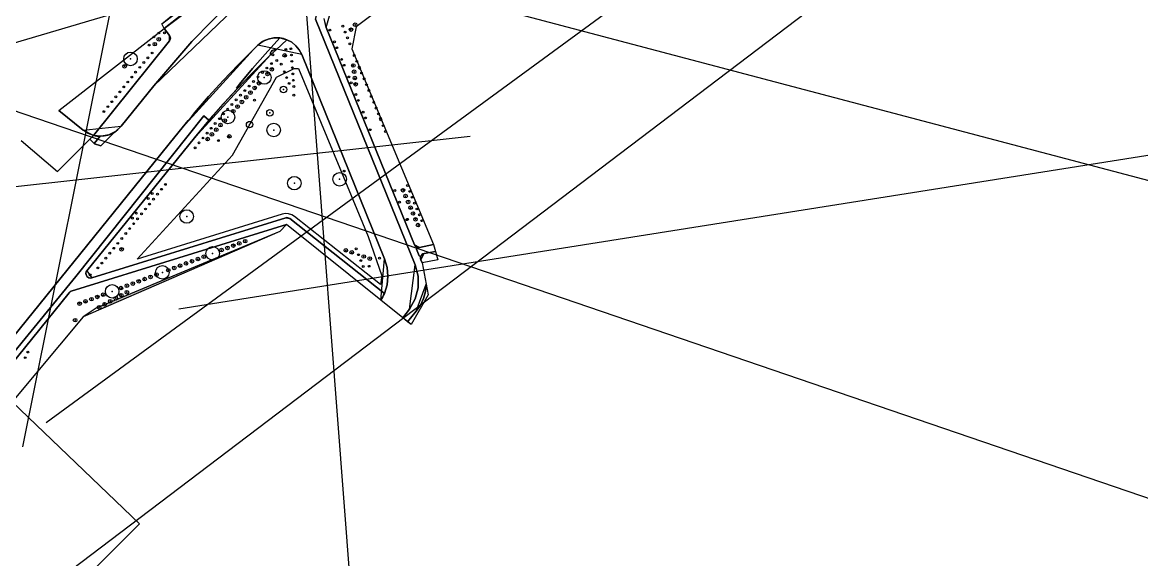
# Model space of a CAD drawing. Header units: metres. Extents: x 13966 to 15478, y -1639 to -430.
# Drawn here: x 14176.8 to 14424.7, y -1405.2 to -1286.3 of the extents above; entities that cross this region are included whole.
import ezdxf

# ---------------------------------------------------------------- set-up
doc = ezdxf.new("R2010")
doc.units = ezdxf.units.M
for name, color, linetype in [('BOUNDARY', 7, 'Continuous'), ('CURB', 7, 'Continuous'), ('ELECTR_CABLE', 7, 'Continuous'), ('GRASS', 7, 'Continuous'), ('HEAT', 7, 'Continuous'), ('NEW_BUSH', 3, 'Continuous'), ('NEW_LAWN', 82, 'Continuous'), ('NEW_TREE', 3, 'Continuous'), ('OVERHEAD_POWER_LINE', 7, 'Continuous'), ('ROAD', 7, 'Continuous'), ('SEWER', 7, 'Continuous'), ('SIDEWALK_PATH', 7, 'Continuous'), ('WATER_PIPELINE', 7, 'Continuous')]:
    doc.layers.add(name, color=color, linetype=linetype)

# ---------------------------------------------------------------- blocks, each defined once
blk = doc.blocks.new('ПУЗЫРЕПЛОДНИК_LADY_IN_RED')
blk.add_circle((0, 0), 0.2)
blk = doc.blocks.new('ПУЗЫРЕПЛОДНИК_TINY_WINE_GOLD')
blk.add_circle((0, 0), 0.2)
blk = doc.blocks.new('ЛАПЧАТКА_GOLDFINGER')
blk.add_circle((0, 0), 0.2)
blk = doc.blocks.new('ИВА_БУЛЛАТА')
blk.add_circle((0, 0), 0.2)
blk = doc.blocks.new('СПИРЕЯ_GREFSHEIM')
blk.add_circle((0, 0), 0.2)
blk = doc.blocks.new('КЛЕН_PRINCETON_GOLD')
blk.add_circle((0, 0), 0.2)
blk = doc.blocks.new('КЛЕН_CRIMSON_SENTRY')
blk.add_circle((0, 0), 0.2)
blk = doc.blocks.new('КЛЕН_ГИННАЛА')
blk.add_circle((0, 0), 0.2)

msp = doc.modelspace()

# ---------------------------------------------------------------- hatches: boundary and pattern name
at = {"layer": 'NEW_LAWN'}
msp.add_hatch(color=82, dxfattribs=at).paths.add_polyline_path([(14235.31, -1331.07), (14233.84, -1332.57), (14193.85, -1349.92), (14194.54, -1349.03), (14195.29, -1349.03), (14195.71, -1348.45), (14195.89, -1348.38), (14196.34, -1348.43), (14196.69, -1348.04), (14233.84, -1332.57), (14233.84, -1332.57), (14235.31, -1331.07)])

# ---------------------------------------------------------------- linework, layer by layer
at = {"layer": 'BOUNDARY'}
for points in [[(14176.49, -1312.41), (14184.57, -1319.31), (14192.53, -1311.31), (14190.24, -1310.16), (14184.83, -1305.81), (14208.19, -1287.6), (14207.63, -1286.61), (14264.84, -1243.37), (14286.49, -1226.17), (14287.65, -1227.77), (14291.05, -1225.3), (14290.15, -1224.05), (14371.42, -1162.56), (14359.3, -1147.59), (14360.24, -1146.74), (14362.4, -1144.83), (14369.74, -1140.02), (14389.41, -1126.41), (14391.67, -1121.39), (14394.71, -1123.83), (14416.58, -1131.07), (14571.79, -1019.44)], [(14486.61, -1232.9), (14423.56, -1170.9), (14395.94, -1178.55), (14250.71, -1287.29), (14249.79, -1292.13), (14267.87, -1335.43), (14268.82, -1338.86), (14265.3, -1339.5), (14266.7, -1346.64), (14262.89, -1353.2), (14235.31, -1331.07), (14233.84, -1332.57), (14190.27, -1351.47), (14174.49, -1370.32), (14202.71, -1397.32), (14159.13, -1440.9)]]:
    msp.add_lwpolyline(points, dxfattribs=at)
at = {"layer": 'CURB'}
for points in [[(14184.83, -1305.81), (14190.24, -1310.16), (14198.67, -1309.25), (14205.86, -1300.31), (14243.05, -1264.65), (14377.09, -1165.86), (14373.62, -1141.45), (14369.74, -1140.02)], [(14261.05, -1351.72), (14262.52, -1349.77), (14263.81, -1339.99), (14241.73, -1285.54), (14243.56, -1278.58), (14248.61, -1274.71), (14327.93, -1215.98), (14328.92, -1215.26), (14408.8, -1157.6), (14416.57, -1158.23), (14488.32, -1230.38)], [(14267.87, -1335.43), (14264.75, -1336.11), (14263.61, -1335.51), (14244.1, -1287.4), (14246.09, -1280.32), (14329.72, -1218.39), (14330.67, -1217.69), (14366.89, -1191.55), (14369.18, -1189.89), (14394.69, -1171.48), (14397.07, -1170.45), (14416.53, -1166.71), (14419.54, -1166.13), (14423.64, -1165.34)], [(14287.49, -1227.55), (14240.98, -1261.83), (14208.19, -1287.6)], [(14192.53, -1311.31), (14209.34, -1290.39), (14209.37, -1289.16), (14208.19, -1287.6)], [(14235.37, -1290.12), (14232.98, -1292.34), (14231.76, -1293.49), (14214.89, -1311.83), (14191.07, -1341.26), (14192.14, -1342.85), (14235.12, -1329.56), (14236.03, -1329.73), (14256.97, -1346.31)], [(14256.18, -1347.81), (14257.02, -1338.67), (14238.66, -1293.42), (14228.94, -1291.35), (14227.95, -1292.31)], [(14229.47, -1290.89), (14230.47, -1290.22), (14231.61, -1289.86), (14232.83, -1289.68), (14233.84, -1289.68), (14235.37, -1290.12)], [(14227.95, -1292.31), (14212.17, -1309.62)], [(14195.01, -1311.4), (14195.98, -1311.15), (14196.59, -1310.9), (14197.38, -1310.44), (14197.95, -1310), (14198.31, -1309.66), (14198.81, -1309.08)], [(14210.53, -1311.65), (14156.72, -1378.14), (14156.4, -1378.62), (14149.66, -1391.28), (14149.35, -1391.75), (14091.35, -1463.47), (14091.01, -1463.97)], [(14235.31, -1331.07), (14187.6, -1345.82), (14187.12, -1346.15), (14157.62, -1382.6), (14157.2, -1383.27), (14153.91, -1390.72), (14153.5, -1391.39), (14122.45, -1429.79), (14122.6, -1431.2), (14124.5, -1432.71)], [(14265.31, -1339.5), (14265.02, -1338.87), (14265.75, -1337.47), (14268.31, -1337.01)], [(14262.12, -1352.58), (14264.01, -1350.25), (14266.24, -1344.26)], [(14174.49, -1370.32), (14202.71, -1397.32)]]:
    msp.add_lwpolyline(points, dxfattribs=at)
at = {"layer": 'ELECTR_CABLE'}
for p, q in [((14143.68, -1300.06), (14454.79, -1207.93)), ((14538.85, -1351.14), (14156.17, -1249.94)), ((14211.46, -1349.68), (14510.05, -1302.37))]:
    msp.add_line(p, q, dxfattribs=at)
at = {"layer": 'GRASS'}
msp.add_lwpolyline([(14395.94, -1178.55), (14250.71, -1287.29), (14249.79, -1292.13), (14267.87, -1335.43), (14264.75, -1336.11), (14264.4, -1336.12), (14264.07, -1336.02), (14263.8, -1335.81), (14263.61, -1335.51), (14244.1, -1287.4), (14243.66, -1285.45)], dxfattribs=at)
for points in [[(14190.24, -1310.16), (14184.83, -1305.81), (14208.19, -1287.6), (14209.37, -1289.16), (14209.52, -1289.46), (14209.57, -1289.78), (14209.51, -1290.1), (14209.34, -1290.39), (14192.53, -1311.31), (14191.91, -1311.11), (14191.32, -1310.86), (14190.76, -1310.54)], [(14192.14, -1342.85), (14191.82, -1342.89), (14191.52, -1342.84), (14191.24, -1342.69), (14191.02, -1342.45), (14190.88, -1342.16), (14190.85, -1341.85), (14190.91, -1341.54), (14191.07, -1341.26), (14214.89, -1311.83), (14218.89, -1307.04), (14223.03, -1302.39), (14227.33, -1297.88), (14231.76, -1293.49), (14231.75, -1293.4), (14231.74, -1293.31), (14231.77, -1293.09), (14231.84, -1292.88), (14231.96, -1292.69), (14232.12, -1292.53), (14232.32, -1292.41), (14232.53, -1292.34), (14232.75, -1292.31), (14232.98, -1292.34), (14235.37, -1290.12), (14236.43, -1290.68), (14237.35, -1291.44), (14238.1, -1292.36), (14238.66, -1293.42), (14257.02, -1338.67), (14257.57, -1340.56), (14257.75, -1342.49), (14257.55, -1344.43), (14256.97, -1346.31), (14236.03, -1329.73), (14235.82, -1329.6), (14235.59, -1329.53), (14235.35, -1329.51), (14235.12, -1329.56)], [(14202.19, -1338.69), (14223.33, -1315.67), (14233.07, -1298.39), (14236.97, -1296.46), (14237.93, -1296.46), (14253.34, -1333.7), (14256.38, -1342.39), (14256.11, -1344.35), (14237.07, -1329.27), (14236.44, -1328.89), (14235.75, -1328.67), (14235.04, -1328.63), (14234.32, -1328.76)], [(14157.64, -1382.58), (14187.12, -1346.15), (14187.22, -1346.04), (14187.33, -1345.95), (14187.46, -1345.88), (14187.6, -1345.82), (14235.31, -1331.07), (14233.84, -1332.57), (14193.11, -1349.53), (14190.27, -1351.47), (14174.49, -1370.32), (14163.44, -1384.1), (14161.7, -1386.29), (14160.89, -1385.78), (14158.14, -1383.18)], [(14265.02, -1338.87), (14264.95, -1338.65), (14264.94, -1338.43), (14264.97, -1338.2), (14265.05, -1337.99), (14265.18, -1337.8), (14265.34, -1337.65), (14265.54, -1337.54), (14265.75, -1337.47), (14268.3, -1337.01), (14268.82, -1338.86), (14265.31, -1339.5)], [(14262.89, -1353.2), (14262.12, -1352.58), (14264.01, -1350.25), (14264.93, -1348.9), (14265.61, -1347.44), (14266.05, -1345.88), (14266.24, -1344.26), (14266.7, -1346.64)]]:
    msp.add_lwpolyline(points, close=True, dxfattribs=at)
at = {"layer": 'HEAT'}
for p, q in [((14233.22, -1200.29), (14253.66, -1466.62)), ((14182.04, -1374.86), (14328.25, -1267.89))]:
    msp.add_line(p, q, dxfattribs=at)
at = {"layer": 'NEW_BUSH'}
for centre, radius in [((14250.48, -1286.81), 0.4), ((14249.57, -1287.88), 0.4), ((14206.11, -1291.1), 0.4), ((14206.99, -1290.01), 0.4), ((14234.88, -1293.58), 0.4), ((14199.41, -1296), 0.4), ((14232.03, -1296.67), 0.4), ((14250.08, -1295.82), 0.4), ((14231.09, -1297.7), 0.4), ((14250.25, -1297.21), 0.4), ((14250.42, -1298.6), 0.4), ((14227.29, -1301.82), 0.4), ((14228.24, -1300.79), 0.4), ((14229.19, -1299.76), 0.4), ((14234.61, -1301.13), 0.72), ((14250.6, -1299.99), 0.4), ((14225.4, -1303.88), 0.4), ((14226.35, -1302.85), 0.4), ((14223.5, -1305.94), 0.4), ((14224.45, -1304.91), 0.4), ((14231.61, -1306.32), 0.72), ((14220.66, -1309.03), 0.4), ((14221.61, -1308), 0.4), ((14227.11, -1308.92), 0.72), ((14218.76, -1311.09), 0.4), ((14219.71, -1310.06), 0.4), ((14222.61, -1311.52), 0.4), ((14217.81, -1312.12), 0.4), ((14261.1, -1323.46), 0.4), ((14261.65, -1324.74), 0.4), ((14262.21, -1326.03), 0.4), ((14262.76, -1327.31), 0.4), ((14263.31, -1328.6), 0.4), ((14263.86, -1329.89), 0.4), ((14264.42, -1331.17), 0.4), ((14198.74, -1336.53), 0.4), ((14220.89, -1336.7), 0.4), ((14222.2, -1336.21), 0.4), ((14223.51, -1335.71), 0.4), ((14224.82, -1335.22), 0.4), ((14226.13, -1334.72), 0.4), ((14248.42, -1336.76), 0.4), ((14214.34, -1339.17), 0.4), ((14215.65, -1338.68), 0.4), ((14216.96, -1338.18), 0.4), ((14249.74, -1337.21), 0.4), ((14252.39, -1338.12), 0.4), ((14253.72, -1338.57), 0.4), ((14209.1, -1341.15), 0.4), ((14210.41, -1340.65), 0.4), ((14211.72, -1340.16), 0.4), ((14213.03, -1339.66), 0.4), ((14201.24, -1344.11), 0.4), ((14202.55, -1343.62), 0.4), ((14203.86, -1343.12), 0.4), ((14205.17, -1342.63), 0.4), ((14206.48, -1342.13), 0.4), ((14194.69, -1346.58), 0.4), ((14198.62, -1345.1), 0.4), ((14198.69, -1346.69), 0.4), ((14199.93, -1344.6), 0.4), ((14199.93, -1346.03), 0.4), ((14189.45, -1348.56), 0.4), ((14190.76, -1348.06), 0.4), ((14192.07, -1347.57), 0.4), ((14193.38, -1347.08), 0.4), ((14195, -1348.69), 0.4), ((14196.23, -1348.02), 0.4), ((14197.46, -1347.36), 0.4), ((14193.77, -1349.35), 0.4), ((14188.45, -1352.22), 0.4)]:
    msp.add_circle(centre, radius, dxfattribs=at)
for p in [(14249.57, -1287.88), (14250.48, -1286.81), (14206.11, -1291.1), (14206.99, -1290.01), (14234.88, -1293.58), (14199.41, -1296), (14232.03, -1296.67), (14250.08, -1295.82), (14231.09, -1297.7), (14250.25, -1297.21), (14250.42, -1298.6), (14228.24, -1300.79), (14229.19, -1299.76), (14234.61, -1301.13), (14250.6, -1299.99), (14225.4, -1303.88), (14226.35, -1302.85), (14227.29, -1301.82), (14223.5, -1305.94), (14224.45, -1304.91), (14231.61, -1306.32), (14220.66, -1309.03), (14221.61, -1308), (14227.11, -1308.92), (14218.76, -1311.09), (14219.71, -1310.06), (14222.61, -1311.52), (14217.81, -1312.12), (14261.1, -1323.46), (14261.65, -1324.74), (14262.21, -1326.03), (14262.76, -1327.31), (14263.31, -1328.6), (14263.86, -1329.89), (14264.42, -1331.17), (14222.2, -1336.21), (14223.51, -1335.71), (14224.82, -1335.22), (14226.13, -1334.72), (14198.74, -1336.53), (14215.65, -1338.68), (14216.96, -1338.18), (14220.89, -1336.7), (14248.42, -1336.76), (14249.74, -1337.21), (14252.39, -1338.12), (14253.72, -1338.57), (14209.1, -1341.15), (14210.41, -1340.65), (14211.72, -1340.16), (14213.03, -1339.66), (14214.34, -1339.17), (14202.55, -1343.62), (14203.86, -1343.12), (14205.17, -1342.63), (14206.48, -1342.13), (14198.62, -1345.1), (14199.93, -1344.6), (14199.93, -1346.03), (14201.24, -1344.11), (14189.45, -1348.56), (14190.76, -1348.06), (14192.07, -1347.57), (14193.38, -1347.08), (14194.69, -1346.58), (14195, -1348.69), (14196.23, -1348.02), (14197.46, -1347.36), (14198.69, -1346.69), (14193.77, -1349.35), (14188.45, -1352.22)]:
    msp.add_point(p, dxfattribs=at)
at = {"layer": 'NEW_TREE'}
for centre in [(14200.73, -1294.36), (14230.37, -1298.47), (14222.32, -1307.23), (14232.45, -1310.11), (14237.02, -1321.89), (14247.04, -1321.02), (14213.18, -1329.26), (14218.92, -1337.44), (14207.79, -1341.64), (14196.66, -1345.84)]:
    msp.add_circle(centre, 1.5, dxfattribs=at)
for p in [(14200.73, -1294.36), (14230.37, -1298.47), (14222.32, -1307.23), (14232.45, -1310.11), (14247.04, -1321.02), (14237.02, -1321.89), (14213.18, -1329.26), (14218.92, -1337.44), (14207.79, -1341.64), (14196.66, -1345.84)]:
    msp.add_point(p, dxfattribs=at)
at = {"layer": 'OVERHEAD_POWER_LINE'}
msp.add_line((14113.76, -1284.88), (14432.21, -1393.7), dxfattribs=at)
at = {"layer": 'ROAD'}
for points in [[(14208.19, -1287.6), (14207.63, -1286.61), (14221.48, -1275.21), (14235.64, -1264.2), (14250.1, -1253.58), (14264.84, -1243.37), (14286.49, -1226.17), (14287.49, -1227.55), (14240.98, -1261.83), (14232.95, -1268.49), (14224.81, -1275), (14216.55, -1281.37)], [(14192.67, -1313.1), (14191.68, -1312.16), (14192.53, -1311.31), (14192.88, -1311.38), (14193.25, -1311.44), (14193.61, -1311.48), (14193.98, -1311.49)], [(14192.75, -1313.18), (14192.67, -1313.1), (14193.98, -1311.49), (14194.8, -1311.43), (14195.6, -1311.27), (14196.37, -1311), (14197.1, -1310.63), (14194.17, -1313.62)], [(14154.94, -1444.33), (14131.76, -1423.64), (14155.56, -1393.95), (14156.17, -1393.18), (14161.7, -1386.29), (14163.44, -1384.1), (14174.49, -1370.32), (14202.71, -1397.32), (14159.13, -1440.9), (14155.11, -1444.17)]]:
    msp.add_lwpolyline(points, close=True, dxfattribs=at)
for points in [[(14176.49, -1312.41), (14184.57, -1319.31), (14191.68, -1312.16), (14192.67, -1313.1), (14192.75, -1313.18), (14194.17, -1313.62), (14194.92, -1312.86), (14197.1, -1310.63), (14197.53, -1310.33), (14197.94, -1310.01), (14198.32, -1309.64), (14198.67, -1309.25), (14205.86, -1300.31), (14214.28, -1290.51), (14223.3, -1281.28)], [(14241.73, -1285.54), (14263.81, -1339.99), (14264.46, -1342.49), (14264.46, -1345.04), (14263.8, -1347.51), (14262.52, -1349.77), (14261.05, -1351.72), (14256.18, -1347.81), (14256.4, -1347.45), (14256.61, -1347.08), (14256.8, -1346.7), (14256.97, -1346.31), (14257.55, -1344.43), (14257.75, -1342.49), (14257.57, -1340.56), (14257.02, -1338.67), (14238.66, -1293.42), (14238.1, -1292.36), (14237.35, -1291.44), (14236.43, -1290.68), (14235.37, -1290.12), (14234.99, -1289.98), (14234.61, -1289.86), (14234.21, -1289.78), (14233.81, -1289.71), (14232.48, -1289.7), (14231.19, -1289.98), (14230, -1290.54), (14228.94, -1291.35), (14227.95, -1292.31), (14224.56, -1295.7), (14221.25, -1299.17), (14218.03, -1302.72), (14214.89, -1306.34), (14214.2, -1307.16), (14213.52, -1307.98), (14212.84, -1308.8), (14212.17, -1309.62), (14210.53, -1311.65), (14156.72, -1378.14)]]:
    msp.add_lwpolyline(points, dxfattribs=at)
at = {"layer": 'SEWER'}
msp.add_line((14397.45, -1248.4), (14181.81, -1411.9), dxfattribs=at)
at = {"layer": 'SIDEWALK_PATH'}
for points in [[(14223.3, -1281.28), (14214.28, -1290.51), (14205.86, -1300.31), (14198.67, -1309.25), (14197.41, -1310.42), (14195.9, -1311.18), (14194.24, -1311.48), (14192.53, -1311.31), (14209.34, -1290.39), (14209.51, -1290.1), (14209.57, -1289.78), (14209.52, -1289.46), (14209.37, -1289.16), (14208.19, -1287.6), (14216.55, -1281.37)], [(14243.71, -1285.91), (14243.79, -1286.41), (14243.92, -1286.91), (14244.1, -1287.4), (14263.61, -1335.51), (14263.7, -1335.69), (14263.83, -1335.84), (14263.99, -1335.97), (14264.17, -1336.06), (14264.1, -1336.5), (14264.69, -1337.97), (14264.99, -1338.14), (14264.94, -1338.32), (14264.94, -1338.51), (14264.96, -1338.69), (14265.02, -1338.87), (14265.31, -1339.5), (14266.24, -1344.26), (14266.05, -1345.88), (14265.61, -1347.44), (14264.93, -1348.9), (14264.01, -1350.25), (14262.12, -1352.58), (14261.05, -1351.72), (14262.52, -1349.77), (14263.8, -1347.51), (14264.46, -1345.04), (14264.46, -1342.49), (14263.81, -1339.99), (14241.73, -1285.54)], [(14156.72, -1378.14), (14210.53, -1311.65), (14212.17, -1309.62), (14212.84, -1308.8), (14213.52, -1307.98), (14214.2, -1307.16), (14214.89, -1306.34), (14218.03, -1302.72), (14221.25, -1299.17), (14224.56, -1295.7), (14227.95, -1292.31), (14228.94, -1291.35), (14230, -1290.54), (14231.19, -1289.98), (14232.48, -1289.7), (14233.81, -1289.71), (14230.53, -1293.29), (14227.72, -1296.51), (14224.9, -1299.99), (14224.23, -1300.85), (14224.36, -1300.97), (14222.77, -1302.68), (14221.19, -1304.42), (14219.64, -1306.18), (14218.11, -1307.95), (14216.94, -1306.95), (14188.6, -1342.54), (14159.52, -1378.08)], [(14159.52, -1378.08), (14188.6, -1342.54), (14216.94, -1306.95), (14218.11, -1307.95), (14217.3, -1308.91), (14216.49, -1309.88), (14215.69, -1310.85), (14214.89, -1311.83), (14191.07, -1341.26), (14190.97, -1341.4), (14190.9, -1341.56), (14190.86, -1341.72), (14190.85, -1341.89), (14190.88, -1342.12), (14190.96, -1342.34), (14191.08, -1342.54), (14191.25, -1342.7), (14191.46, -1342.81), (14191.68, -1342.88), (14191.91, -1342.89), (14192.14, -1342.85), (14235.12, -1329.56), (14235.35, -1329.51), (14235.59, -1329.53), (14235.82, -1329.6), (14236.03, -1329.73), (14256.97, -1346.31), (14256.8, -1346.7), (14256.61, -1347.08), (14256.4, -1347.45), (14256.18, -1347.81), (14235.31, -1331.07), (14187.6, -1345.82), (14187.46, -1345.88), (14187.33, -1345.95), (14187.22, -1346.04), (14187.12, -1346.15), (14157.64, -1382.57)]]:
    msp.add_lwpolyline(points, dxfattribs=at)
for points in [[(14224.36, -1300.97), (14224.23, -1300.85), (14224.9, -1299.99), (14227.72, -1296.51), (14230.53, -1293.29), (14233.81, -1289.71), (14234.21, -1289.78), (14234.61, -1289.86), (14234.99, -1289.98), (14235.37, -1290.12), (14232.98, -1292.34), (14232.75, -1292.31), (14232.53, -1292.34), (14232.32, -1292.41), (14232.12, -1292.53), (14231.96, -1292.69), (14231.84, -1292.88), (14231.77, -1293.09), (14231.74, -1293.31), (14231.75, -1293.4), (14231.76, -1293.49), (14229.87, -1295.33), (14228.01, -1297.18), (14226.17, -1299.06)], [(14264.69, -1337.97), (14264.1, -1336.5), (14264.17, -1336.06), (14264.31, -1336.11), (14264.45, -1336.13), (14264.6, -1336.13), (14264.75, -1336.11), (14267.87, -1335.43), (14268.3, -1337.01), (14265.75, -1337.47), (14265.5, -1337.56), (14265.28, -1337.7), (14265.1, -1337.9), (14264.99, -1338.14)]]:
    msp.add_lwpolyline(points, close=True, dxfattribs=at)
at = {"layer": 'WATER_PIPELINE'}
for p, q in [((14230.83, -1111.77), (14176.82, -1380.28)), ((14275.95, -1311.52), (14043.48, -1337.3))]:
    msp.add_line(p, q, dxfattribs=at)

# ---------------------------------------------------------------- block references
at = {"layer": 'BUSH'}
for name, p in [('СПИРЕЯ_GREFSHEIM', (14207.03, -1288.63)), ('ПУЗЫРЕПЛОДНИК_LADY_IN_RED', (14208.23, -1288.6)), ('СПИРЕЯ_GREFSHEIM', (14244.87, -1287.98)), ('ПУЗЫРЕПЛОДНИК_LADY_IN_RED', (14247.76, -1287.12)), ('ПУЗЫРЕПЛОДНИК_TINY_WINE_GOLD', (14248.29, -1288.42)), ('ЛАПЧАТКА_GOLDFINGER', (14204.83, -1291.3)), ('ИВА_БУЛЛАТА', (14205.93, -1289.49)), ('ИВА_БУЛЛАТА', (14245.93, -1290.58)), ('ЛАПЧАТКА_GOLDFINGER', (14246.45, -1291.88)), ('ЛАПЧАТКА_GOLDFINGER', (14248.81, -1289.71)), ('ИВА_БУЛЛАТА', (14249.34, -1291.01)), ('ПУЗЫРЕПЛОДНИК_LADY_IN_RED', (14204.59, -1294.11)), ('ПУЗЫРЕПЛОДНИК_TINY_WINE_GOLD', (14205.5, -1293.05)), ('ИВА_БУЛЛАТА', (14232.26, -1293.46)), ('ПУЗЫРЕПЛОДНИК_LADY_IN_RED', (14236.26, -1292.11)), ('ПУЗЫРЕПЛОДНИК_TINY_WINE_GOLD', (14236.36, -1293.5)), ('СПИРЕЯ_GREFSHEIM', (14250.3, -1293.61)), ('ИВА_БУЛЛАТА', (14202.77, -1296.23)), ('СПИРЕЯ_GREFSHEIM', (14203.68, -1295.17)), ('СПИРЕЯ_GREFSHEIM', (14230.95, -1296.38)), ('ИВА_БУЛЛАТА', (14231.94, -1295.4)), ('ЛАПЧАТКА_GOLDFINGER', (14233.11, -1294.71)), ('ПУЗЫРЕПЛОДНИК_TINY_WINE_GOLD', (14234.12, -1295.53)), ('ЛАПЧАТКА_GOLDFINGER', (14236.47, -1294.9)), ('ИВА_БУЛЛАТА', (14236.58, -1296.3)), ('ПУЗЫРЕПЛОДНИК_TINY_WINE_GOLD', (14247.5, -1294.47)), ('ПУЗЫРЕПЛОДНИК_LADY_IN_RED', (14248.03, -1295.77)), ('ПУЗЫРЕПЛОДНИК_LADY_IN_RED', (14250.84, -1294.9)), ('ПУЗЫРЕПЛОДНИК_TINY_WINE_GOLD', (14251.38, -1296.2)), ('ПУЗЫРЕПЛОДНИК_TINY_WINE_GOLD', (14200.99, -1298.39)), ('ЛАПЧАТКА_GOLDFINGER', (14201.86, -1297.3)), ('ЛАПЧАТКА_GOLDFINGER', (14227.98, -1299.36)), ('ПУЗЫРЕПЛОДНИК_TINY_WINE_GOLD', (14228.97, -1298.36)), ('ПУЗЫРЕПЛОДНИК_LADY_IN_RED', (14229.96, -1297.37)), ('ПУЗЫРЕПЛОДНИК_LADY_IN_RED', (14234.8, -1297.2)), ('СПИРЕЯ_GREFSHEIM', (14235.32, -1298.5)), ('СПИРЕЯ_GREFSHEIM', (14236.68, -1297.69)), ('ПУЗЫРЕПЛОДНИК_LADY_IN_RED', (14236.79, -1299.09)), ('СПИРЕЯ_GREFSHEIM', (14249.08, -1298.36)), ('ЛАПЧАТКА_GOLDFINGER', (14251.92, -1297.49)), ('ИВА_БУЛЛАТА', (14252.46, -1298.78)), ('ИВА_БУЛЛАТА', (14198.35, -1301.67)), ('СПИРЕЯ_GREFSHEIM', (14199.23, -1300.57)), ('ПУЗЫРЕПЛОДНИК_LADY_IN_RED', (14200.11, -1299.48)), ('СПИРЕЯ_GREFSHEIM', (14226.05, -1301.38)), ('ИВА_БУЛЛАТА', (14227.01, -1300.37)), ('ИВА_БУЛЛАТА', (14235.85, -1299.79)), ('ПУЗЫРЕПЛОДНИК_TINY_WINE_GOLD', (14236.9, -1300.48)), ('ИВА_БУЛЛАТА', (14249.61, -1299.66)), ('СПИРЕЯ_GREFSHEIM', (14253, -1300.07)), ('ПУЗЫРЕПЛОДНИК_LADY_IN_RED', (14253.54, -1301.36)), ('ПУЗЫРЕПЛОДНИК_TINY_WINE_GOLD', (14196.6, -1303.85)), ('ЛАПЧАТКА_GOLDFINGER', (14197.48, -1302.76)), ('ПУЗЫРЕПЛОДНИК_TINY_WINE_GOLD', (14224.14, -1303.43)), ('ПУЗЫРЕПЛОДНИК_LADY_IN_RED', (14225.08, -1302.4)), ('ЛАПЧАТКА_GOLDFINGER', (14236.9, -1302.39)), ('ЛАПЧАТКА_GOLDFINGER', (14250.66, -1302.25)), ('ПУЗЫРЕПЛОДНИК_TINY_WINE_GOLD', (14251.19, -1303.55)), ('ПУЗЫРЕПЛОДНИК_TINY_WINE_GOLD', (14254.06, -1302.66)), ('ЛАПЧАТКА_GOLDFINGER', (14254.59, -1303.96)), ('СПИРЕЯ_GREFSHEIM', (14194.84, -1306.03)), ('ПУЗЫРЕПЛОДНИК_LADY_IN_RED', (14195.72, -1304.94)), ('СПИРЕЯ_GREFSHEIM', (14221.32, -1306.55)), ('ИВА_БУЛЛАТА', (14222.25, -1305.5)), ('ЛАПЧАТКА_GOLDFINGER', (14223.19, -1304.46)), ('ПУЗЫРЕПЛОДНИК_LADY_IN_RED', (14252.24, -1306.15)), ('ИВА_БУЛЛАТА', (14255.12, -1305.26)), ('СПИРЕЯ_GREFSHEIM', (14255.64, -1306.55)), ('ПУЗЫРЕПЛОДНИК_TINY_WINE_GOLD', (14219.49, -1308.66)), ('ПУЗЫРЕПЛОДНИК_LADY_IN_RED', (14220.41, -1307.61)), ('СПИРЕЯ_GREFSHEIM', (14252.77, -1307.44)), ('ПУЗЫРЕПЛОДНИК_LADY_IN_RED', (14256.17, -1307.85)), ('ПУЗЫРЕПЛОДНИК_TINY_WINE_GOLD', (14256.7, -1309.15)), ('ИВА_БУЛЛАТА', (14217.68, -1310.8)), ('ЛАПЧАТКА_GOLDFINGER', (14218.58, -1309.72)), ('ИВА_БУЛЛАТА', (14253.82, -1310.04)), ('ЛАПЧАТКА_GOLDFINGER', (14257.22, -1310.45)), ('ПУЗЫРЕПЛОДНИК_TINY_WINE_GOLD', (14215.02, -1314.05)), ('ПУЗЫРЕПЛОДНИК_LADY_IN_RED', (14215.9, -1312.96)), ('СПИРЕЯ_GREFSHEIM', (14216.79, -1311.88)), ('СПИРЕЯ_GREFSHEIM', (14248.04, -1319.2)), ('СПИРЕЯ_GREFSHEIM', (14205.54, -1324.18)), ('ПУЗЫРЕПЛОДНИК_TINY_WINE_GOLD', (14207.58, -1323.24)), ('ПУЗЫРЕПЛОДНИК_LADY_IN_RED', (14208.46, -1322.15)), ('СПИРЕЯ_GREFSHEIM', (14259.27, -1323.49)), ('ПУЗЫРЕПЛОДНИК_LADY_IN_RED', (14262.08, -1322.41)), ('ПУЗЫРЕПЛОДНИК_TINY_WINE_GOLD', (14262.6, -1323.71)), ('ИВА_БУЛЛАТА', (14204.66, -1325.27)), ('СПИРЕЯ_GREFSHEIM', (14204.94, -1326.51)), ('ИВА_БУЛЛАТА', (14205.82, -1325.42)), ('ЛАПЧАТКА_GOLDFINGER', (14206.7, -1324.33)), ('ИВА_БУЛЛАТА', (14260.33, -1326.08)), ('ЛАПЧАТКА_GOLDFINGER', (14263.13, -1325.01)), ('ИВА_БУЛЛАТА', (14263.65, -1326.31)), ('ЛАПЧАТКА_GOLDFINGER', (14202.02, -1328.53)), ('ПУЗЫРЕПЛОДНИК_TINY_WINE_GOLD', (14203.18, -1328.68)), ('ПУЗЫРЕПЛОДНИК_LADY_IN_RED', (14204.06, -1327.6)), ('СПИРЕЯ_GREFSHEIM', (14264.18, -1327.6)), ('ПУЗЫРЕПЛОДНИК_LADY_IN_RED', (14264.71, -1328.9)), ('ПУЗЫРЕПЛОДНИК_TINY_WINE_GOLD', (14201.14, -1329.62)), ('ИВА_БУЛЛАТА', (14201.42, -1330.86)), ('ЛАПЧАТКА_GOLDFINGER', (14202.3, -1329.77)), ('ЛАПЧАТКА_GOLDFINGER', (14261.91, -1329.98)), ('ПУЗЫРЕПЛОДНИК_TINY_WINE_GOLD', (14265.23, -1330.2)), ('ПУЗЫРЕПЛОДНИК_LADY_IN_RED', (14199.66, -1333.04)), ('СПИРЕЯ_GREFSHEIM', (14200.54, -1331.95)), ('ИВА_БУЛЛАТА', (14197.01, -1336.3)), ('ЛАПЧАТКА_GOLDFINGER', (14197.9, -1335.21)), ('ПУЗЫРЕПЛОДНИК_TINY_WINE_GOLD', (14198.78, -1334.13)), ('ПУЗЫРЕПЛОДНИК_TINY_WINE_GOLD', (14250.71, -1336.43)), ('ПУЗЫРЕПЛОДНИК_LADY_IN_RED', (14195.25, -1338.48)), ('СПИРЕЯ_GREFSHEIM', (14196.13, -1337.39)), ('ПУЗЫРЕПЛОДНИК_LADY_IN_RED', (14251.24, -1337.73)), ('СПИРЕЯ_GREFSHEIM', (14251.76, -1339.03)), ('ИВА_БУЛЛАТА', (14255.87, -1338.5)), ('ЛАПЧАТКА_GOLDFINGER', (14193.49, -1340.66)), ('ПУЗЫРЕПЛОДНИК_TINY_WINE_GOLD', (14194.37, -1339.57)), ('ИВА_БУЛЛАТА', (14252.29, -1340.33)), ('ПУЗЫРЕПЛОДНИК_LADY_IN_RED', (14253.57, -1340.28)), ('ПУЗЫРЕПЛОДНИК_TINY_WINE_GOLD', (14177.41, -1360.53)), ('ПУЗЫРЕПЛОДНИК_LADY_IN_RED', (14177.98, -1359.29))]:
    msp.add_blockref(name, p, dxfattribs=at)
at = {"layer": 'TREE'}
for name, p in [('КЛЕН_PRINCETON_GOLD', (14235.13, -1292.26)), ('КЛЕН_PRINCETON_GOLD', (14251.49, -1296.46)), ('КЛЕН_CRIMSON_SENTRY', (14228.18, -1303.49)), ('КЛЕН_CRIMSON_SENTRY', (14256.11, -1307.53)), ('КЛЕН_ГИННАЛА', (14220.2, -1312.45)), ('КЛЕН_ГИННАЛА', (14262.08, -1329.87)), ('КЛЕН_CRIMSON_SENTRY', (14191.78, -1342.18))]:
    msp.add_blockref(name, p, dxfattribs=at)

doc.saveas('drawing.dxf')
